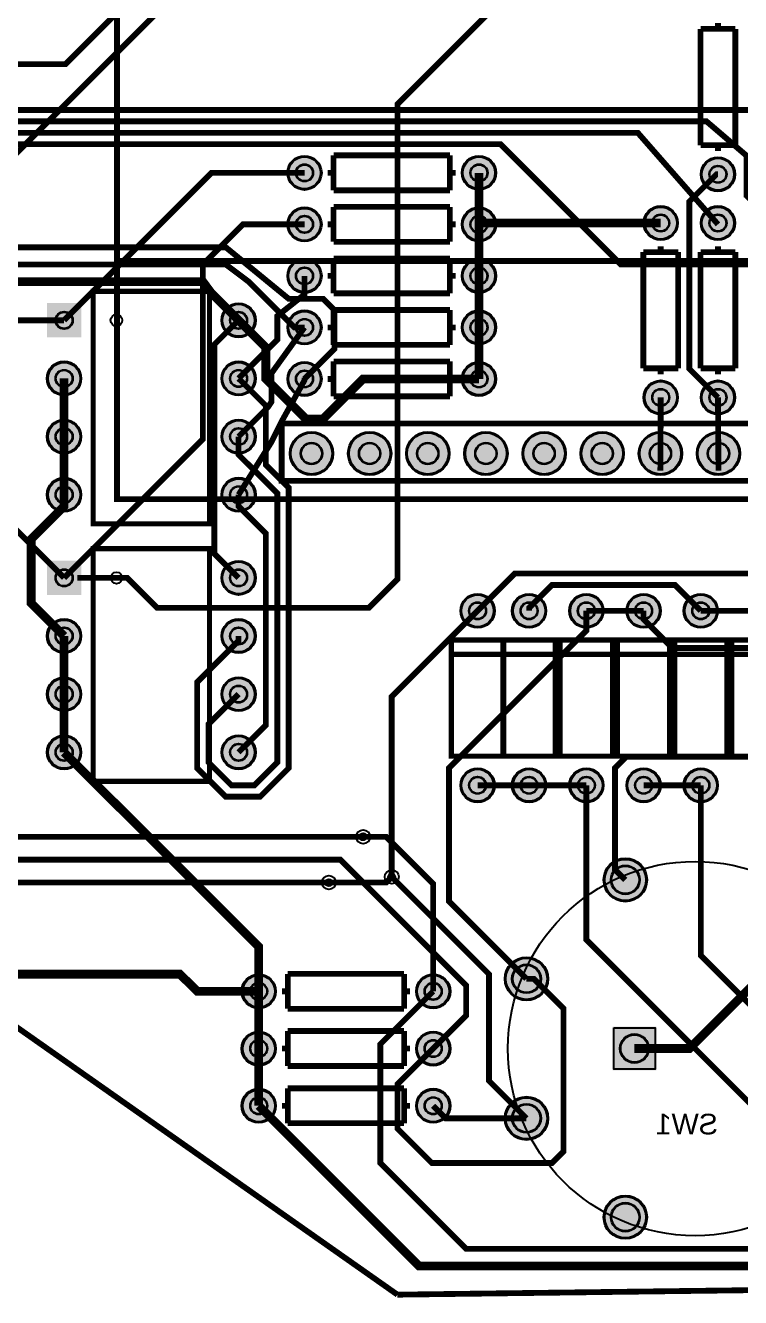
# Model space of a CAD drawing. Extents: x -5 to 4336, y -4444 to 320.
# Drawn here: x 2126 to 3356, y -4444 to -2256 of the extents above; entities that cross this region are included whole.
import ezdxf

# ---------------------------------------------------------------- set-up
doc = ezdxf.new("R2010")
doc.units = 9
for name, color, linetype, true_color in [('BoardOutLine', 7, 'Continuous', 0xff00ff), ('BottomLayer', 7, 'Continuous', 0xff9900), ('BottomSilkLayer', 7, 'Continuous', 0x66cc33), ('BottomSolderMaskLayer', 7, 'Continuous', 0xaa00ff), ('Hole', 7, 'Continuous', 0x222222), ('Multi-Layer', 7, 'Continuous', 0xc0c0c0), ('TopLayer', 7, 'Continuous', 0xff0000), ('TopSilkLayer', 7, 'Continuous', 0xffcc00), ('TopSolderMaskLayer', 7, 'Continuous', 0x800080)]:
    doc.layers.add(name, color=color, linetype=linetype, true_color=true_color)
doc.styles.get("Standard").update_dxf_attribs({"font": 'arial.ttf'})

msp = doc.modelspace()

# ---------------------------------------------------------------- hatches: boundary and pattern name
at = {"layer": 'BottomSolderMaskLayer'}
for points in [[(2576.4, -2509.8, 1), (2635.4, -2509.8, 1)], [(2876.4, -2509.8, 1), (2935.4, -2509.8, 1)], [(3287.4, -2512.2, 1), (3346.4, -2512.2, 1)], [(2576.4, -2598.4, 1), (2635.4, -2598.4, 1)], [(2876.4, -2598.4, 1), (2935.4, -2598.4, 1)], [(3189, -2596.1, 1), (3248, -2596.1, 1)], [(3287.4, -2596.1, 1), (3346.4, -2596.1, 1)], [(2576.4, -2687, 1), (2635.4, -2687, 1)], [(2876.4, -2687, 1), (2935.4, -2687, 1)], [(2222, -2733.9), (2222, -2792.9), (2163, -2792.9), (2163, -2733.9)], [(2463, -2763.4, 1), (2522, -2763.4, 1)], [(2576.4, -2775.6, 1), (2635.4, -2775.6, 1)], [(2876.4, -2775.6, 1), (2935.4, -2775.6, 1)], [(2163, -2863.4, 1), (2222, -2863.4, 1)], [(2463, -2863.4, 1), (2522, -2863.4, 1)], [(2576.4, -2864.2, 1), (2635.4, -2864.2, 1)], [(2876.4, -2864.2, 1), (2935.4, -2864.2, 1)], [(3189, -2896.1, 1), (3248, -2896.1, 1)], [(3287.4, -2896.1, 1), (3346.4, -2896.1, 1)], [(2163, -2963.4, 1), (2222, -2963.4, 1)], [(2463, -2963.4, 1), (2522, -2963.4, 1)], [(2580.4, -2992.4, 1), (2655.3, -2992.4, 1)], [(2680.4, -2992.4, 1), (2755.3, -2992.4, 1)], [(2780.4, -2992.4, 1), (2855.3, -2992.4, 1)], [(2880.4, -2992.4, 1), (2955.3, -2992.4, 1)], [(2980.4, -2992.4, 1), (3055.3, -2992.4, 1)], [(3080.4, -2992.4, 1), (3155.3, -2992.4, 1)], [(3180.4, -2992.4, 1), (3255.3, -2992.4, 1)], [(3280.3, -2992.4, 1), (3355.2, -2992.4, 1)], [(2163, -3063.4, 1), (2222, -3063.4, 1)], [(2463, -3063.4, 1), (2522, -3063.4, 1)], [(2222, -3176.8), (2222, -3235.8), (2163, -3235.8), (2163, -3176.8)], [(2463, -3206.3, 1), (2522, -3206.3, 1)], [(2874, -3263, 1), (2933, -3263, 1)], [(2962.6, -3263, 1), (3021.6, -3263, 1)], [(3061.1, -3263, 1), (3120.1, -3263, 1)], [(3159.5, -3263, 1), (3218.5, -3263, 1)], [(3257.9, -3263, 1), (3316.9, -3263, 1)], [(2163, -3306.3, 1), (2222, -3306.3, 1)], [(2463, -3306.3, 1), (2522, -3306.3, 1)], [(2163, -3406.3, 1), (2222, -3406.3, 1)], [(2463, -3406.3, 1), (2522, -3406.3, 1)], [(2163, -3506.3, 1), (2222, -3506.3, 1)], [(2463, -3506.3, 1), (2522, -3506.3, 1)], [(2874, -3563, 1), (2933, -3563, 1)], [(2962.6, -3563, 1), (3021.6, -3563, 1)], [(3061.1, -3563, 1), (3120.1, -3563, 1)], [(3159.5, -3563, 1), (3218.5, -3563, 1)], [(3257.9, -3563, 1), (3316.9, -3563, 1)], [(3120.1, -3725.8, 1), (3195, -3725.8, 1)], [(2950.1, -3895.8, 1), (3025, -3895.8, 1)], [(2497.7, -3917.3, 1), (2556.7, -3917.3, 1)], [(2797.7, -3917.3, 1), (2856.7, -3917.3, 1)], [(3135.8, -3978.3), (3210.7, -3978.3), (3210.7, -4053.2), (3135.8, -4053.2)], [(2497.7, -4015.8, 1), (2556.7, -4015.8, 1)], [(2797.7, -4015.8, 1), (2856.7, -4015.8, 1)], [(2497.7, -4114.2, 1), (2556.7, -4114.2, 1)], [(2797.7, -4114.2, 1), (2856.7, -4114.2, 1)], [(2950.1, -4135.8, 1), (3025, -4135.8, 1)], [(3120.1, -4305.8, 1), (3195, -4305.8, 1)]]:
    msp.add_hatch(color=256, dxfattribs=at).paths.add_polyline_path(points)
at = {"layer": 'Multi-Layer'}
for points in [[(2578.4, -2509.8, 1), (2633.4, -2509.8, 1)], [(2878.4, -2509.8, 1), (2933.4, -2509.8, 1)], [(3289.4, -2512.2, 1), (3344.4, -2512.2, 1)], [(2578.4, -2598.4, 1), (2633.4, -2598.4, 1)], [(2878.4, -2598.4, 1), (2933.4, -2598.4, 1)], [(3191, -2596.1, 1), (3246, -2596.1, 1)], [(3289.4, -2596.1, 1), (3344.4, -2596.1, 1)], [(2578.4, -2687, 1), (2633.4, -2687, 1)], [(2878.4, -2687, 1), (2933.4, -2687, 1)], [(2220, -2735.9), (2220, -2790.9), (2165, -2790.9), (2165, -2735.9)], [(2465, -2763.4, 1), (2520, -2763.4, 1)], [(2578.4, -2775.6, 1), (2633.4, -2775.6, 1)], [(2878.4, -2775.6, 1), (2933.4, -2775.6, 1)], [(2165, -2863.4, 1), (2220, -2863.4, 1)], [(2465, -2863.4, 1), (2520, -2863.4, 1)], [(2578.4, -2864.2, 1), (2633.4, -2864.2, 1)], [(2878.4, -2864.2, 1), (2933.4, -2864.2, 1)], [(3191, -2896.1, 1), (3246, -2896.1, 1)], [(3289.4, -2896.1, 1), (3344.4, -2896.1, 1)], [(2165, -2963.4, 1), (2220, -2963.4, 1)], [(2465, -2963.4, 1), (2520, -2963.4, 1)], [(2582.4, -2992.4, 1), (2653.3, -2992.4, 1)], [(2682.4, -2992.4, 1), (2753.3, -2992.4, 1)], [(2782.4, -2992.4, 1), (2853.3, -2992.4, 1)], [(2882.4, -2992.4, 1), (2953.3, -2992.4, 1)], [(2982.4, -2992.4, 1), (3053.3, -2992.4, 1)], [(3082.4, -2992.4, 1), (3153.3, -2992.4, 1)], [(3182.4, -2992.4, 1), (3253.3, -2992.4, 1)], [(3282.3, -2992.4, 1), (3353.2, -2992.4, 1)], [(2165, -3063.4, 1), (2220, -3063.4, 1)], [(2465, -3063.4, 1), (2520, -3063.4, 1)], [(2220, -3178.8), (2220, -3233.8), (2165, -3233.8), (2165, -3178.8)], [(2465, -3206.3, 1), (2520, -3206.3, 1)], [(2876, -3263, 1), (2931, -3263, 1)], [(2964.6, -3263, 1), (3019.6, -3263, 1)], [(3063.1, -3263, 1), (3118.1, -3263, 1)], [(3161.5, -3263, 1), (3216.5, -3263, 1)], [(3259.9, -3263, 1), (3314.9, -3263, 1)], [(2165, -3306.3, 1), (2220, -3306.3, 1)], [(2465, -3306.3, 1), (2520, -3306.3, 1)], [(2165, -3406.3, 1), (2220, -3406.3, 1)], [(2465, -3406.3, 1), (2520, -3406.3, 1)], [(2165, -3506.3, 1), (2220, -3506.3, 1)], [(2465, -3506.3, 1), (2520, -3506.3, 1)], [(2876, -3563, 1), (2931, -3563, 1)], [(2964.6, -3563, 1), (3019.6, -3563, 1)], [(3063.1, -3563, 1), (3118.1, -3563, 1)], [(3161.5, -3563, 1), (3216.5, -3563, 1)], [(3259.9, -3563, 1), (3314.9, -3563, 1)], [(2499.7, -3917.3, 1), (2554.7, -3917.3, 1)], [(2799.7, -3917.3, 1), (2854.7, -3917.3, 1)], [(2499.7, -4015.8, 1), (2554.7, -4015.8, 1)], [(2799.7, -4015.8, 1), (2854.7, -4015.8, 1)], [(2499.7, -4114.2, 1), (2554.7, -4114.2, 1)], [(2799.7, -4114.2, 1), (2854.7, -4114.2, 1)]]:
    msp.add_hatch(color=256, dxfattribs=at).paths.add_polyline_path(points)
at = {"layer": 'TopSolderMaskLayer'}
for points in [[(2576.4, -2509.8, 1), (2635.4, -2509.8, 1)], [(2876.4, -2509.8, 1), (2935.4, -2509.8, 1)], [(3287.4, -2512.2, 1), (3346.4, -2512.2, 1)], [(2576.4, -2598.4, 1), (2635.4, -2598.4, 1)], [(2876.4, -2598.4, 1), (2935.4, -2598.4, 1)], [(3189, -2596.1, 1), (3248, -2596.1, 1)], [(3287.4, -2596.1, 1), (3346.4, -2596.1, 1)], [(2576.4, -2687, 1), (2635.4, -2687, 1)], [(2876.4, -2687, 1), (2935.4, -2687, 1)], [(2222, -2733.9), (2222, -2792.9), (2163, -2792.9), (2163, -2733.9)], [(2463, -2763.4, 1), (2522, -2763.4, 1)], [(2576.4, -2775.6, 1), (2635.4, -2775.6, 1)], [(2876.4, -2775.6, 1), (2935.4, -2775.6, 1)], [(2163, -2863.4, 1), (2222, -2863.4, 1)], [(2463, -2863.4, 1), (2522, -2863.4, 1)], [(2576.4, -2864.2, 1), (2635.4, -2864.2, 1)], [(2876.4, -2864.2, 1), (2935.4, -2864.2, 1)], [(3189, -2896.1, 1), (3248, -2896.1, 1)], [(3287.4, -2896.1, 1), (3346.4, -2896.1, 1)], [(2163, -2963.4, 1), (2222, -2963.4, 1)], [(2463, -2963.4, 1), (2522, -2963.4, 1)], [(2580.4, -2992.4, 1), (2655.3, -2992.4, 1)], [(2680.4, -2992.4, 1), (2755.3, -2992.4, 1)], [(2780.4, -2992.4, 1), (2855.3, -2992.4, 1)], [(2880.4, -2992.4, 1), (2955.3, -2992.4, 1)], [(2980.4, -2992.4, 1), (3055.3, -2992.4, 1)], [(3080.4, -2992.4, 1), (3155.3, -2992.4, 1)], [(3180.4, -2992.4, 1), (3255.3, -2992.4, 1)], [(3280.3, -2992.4, 1), (3355.2, -2992.4, 1)], [(2163, -3063.4, 1), (2222, -3063.4, 1)], [(2463, -3063.4, 1), (2522, -3063.4, 1)], [(2222, -3176.8), (2222, -3235.8), (2163, -3235.8), (2163, -3176.8)], [(2463, -3206.3, 1), (2522, -3206.3, 1)], [(2874, -3263, 1), (2933, -3263, 1)], [(2962.6, -3263, 1), (3021.6, -3263, 1)], [(3061.1, -3263, 1), (3120.1, -3263, 1)], [(3159.5, -3263, 1), (3218.5, -3263, 1)], [(3257.9, -3263, 1), (3316.9, -3263, 1)], [(2163, -3306.3, 1), (2222, -3306.3, 1)], [(2463, -3306.3, 1), (2522, -3306.3, 1)], [(2163, -3406.3, 1), (2222, -3406.3, 1)], [(2463, -3406.3, 1), (2522, -3406.3, 1)], [(2163, -3506.3, 1), (2222, -3506.3, 1)], [(2463, -3506.3, 1), (2522, -3506.3, 1)], [(2874, -3563, 1), (2933, -3563, 1)], [(2962.6, -3563, 1), (3021.6, -3563, 1)], [(3061.1, -3563, 1), (3120.1, -3563, 1)], [(3159.5, -3563, 1), (3218.5, -3563, 1)], [(3257.9, -3563, 1), (3316.9, -3563, 1)], [(3120.1, -3725.8, 1), (3195, -3725.8, 1)], [(2950.1, -3895.8, 1), (3025, -3895.8, 1)], [(2497.7, -3917.3, 1), (2556.7, -3917.3, 1)], [(2797.7, -3917.3, 1), (2856.7, -3917.3, 1)], [(3135.8, -3978.3), (3210.7, -3978.3), (3210.7, -4053.2), (3135.8, -4053.2)], [(2497.7, -4015.8, 1), (2556.7, -4015.8, 1)], [(2797.7, -4015.8, 1), (2856.7, -4015.8, 1)], [(2497.7, -4114.2, 1), (2556.7, -4114.2, 1)], [(2797.7, -4114.2, 1), (2856.7, -4114.2, 1)], [(2950.1, -4135.8, 1), (3025, -4135.8, 1)], [(3120.1, -4305.8, 1), (3195, -4305.8, 1)]]:
    msp.add_hatch(color=256, dxfattribs=at).paths.add_polyline_path(points)

# ---------------------------------------------------------------- linework, layer by layer
at = {"layer": 'BoardOutLine', "const_width": 10}
for points in [[(4330.7, -3612.2), (3543.3, -4429.1), (2765.7, -4439)], [(2765.7, -4439), (2037.4, -3927.2)]]:
    msp.add_lwpolyline(points, dxfattribs=at)
at = {"layer": 'BottomLayer'}
for points, const_width in [([(2411.4, -3257.9), (2411.4, -3257.9), (2716.5, -3257.9), (2765.7, -3208.7), (2765.7, -2391.7), (3100.4, -2057.1), (3100.4, -2007.9), (3152, -1956.3), (3152, -1729.9)], 10), ([(757.9, -3828.7), (1220.5, -3366.1), (1909.4, -3366.1), (2027.6, -3248), (2027.6, -2559.1), (2500, -2086.6), (2561.4, -2086.6)], 10), ([(2192.5, -2763.4), (2446.1, -2509.8), (2605.9, -2509.8)], 10), ([(3316.9, -2512.2), (3314.6, -2512.2), (3267.7, -2559.1), (3267.7, -2846.9), (3316.9, -2896.1)], 10), ([(2192.5, -3206.3), (2431.1, -2967.7), (2431.1, -2667.3), (2500, -2598.4), (2605.9, -2598.4)], 10), ([(2905.9, -2598.4), (2908.3, -2596.1), (3218.5, -2596.1)], 15), ([(2492.5, -2863.4), (2559.1, -2796.8), (2559.1, -2755.9), (2605.9, -2718.9), (2605.9, -2687)], 10), ([(2492.5, -2963.4), (2542.5, -2913.4), (2549.2, -2903.5), (2549.2, -2854.3), (2605.9, -2775.6)], 10), ([(2192.5, -2863.4), (2192.5, -2963.4)], 15), ([(2192.5, -2863.4), (2192.5, -2963.4)], 10), ([(2492.5, -3063.4), (2549.2, -2972.4), (2568.9, -2933.1), (2605.9, -2866.5), (2605.9, -2864.2)], 10), ([(2192.5, -2963.4), (2192.5, -3063.4)], 15), ([(2192.5, -2963.4), (2192.5, -3063.4)], 10), ([(3617.8, -2992.4), (3779.5, -3154.1), (3779.5, -3671.3), (3743.2, -3710.6), (3572.8, -3710.6), (3267.7, -4015.7), (3173.2, -4015.7)], 15), ([(2192.5, -3306.3), (2135.8, -3249.6), (2135.8, -3139.8), (2192.5, -3083.1), (2192.5, -3063.4)], 15), ([(2411.4, -3257.9), (2352.4, -3257.9), (2300.8, -3206.3), (2215.2, -3206.3)], 10), ([(2192.5, -3506.3), (2527.2, -3840.9), (2527.2, -3917.3)], 15), ([(2706.7, -3651.6), (2746.1, -3651.6), (2827.2, -3732.7), (2827.2, -3917.3)], 10), ([(2755.9, -3720.5), (2746.1, -3730.3), (2647.6, -3730.3)], 10)]:
    msp.add_lwpolyline(points, dxfattribs=dict(at, const_width=const_width))
at = {"layer": 'BottomSilkLayer', "const_width": 10}
for points in [[(2283.5, 314.9), (4252, 314.9), (4252, -3070.9), (2283.5, -3070.9), (2283.5, 314.9)], [(2566.5, -2941), (3964.5, -2941), (3964.5, -3039.4), (2566.5, -3039.4), (2566.5, -2941)]]:
    msp.add_lwpolyline(points, close=True, dxfattribs=at)
msp.add_lwpolyline([(2283.5, -2661.4), (4252, -2661.4)], dxfattribs=at)
at = {"layer": 'BottomSilkLayer'}
msp.add_circle((3277.6, -4015.8), 321.8, dxfattribs=at)
at = {"layer": 'BottomSolderMaskLayer'}
for centre, radius in [((2605.9, -2509.8), 29.5), ((2905.9, -2509.8), 29.5), ((3316.9, -2512.2), 29.5), ((2605.9, -2509.8), 15), ((2905.9, -2509.8), 15), ((3316.9, -2512.2), 15), ((2605.9, -2598.4), 29.5), ((2905.9, -2598.4), 29.5), ((3218.5, -2596.1), 29.5), ((3218.5, -2596.1), 15), ((3316.9, -2596.1), 29.5), ((3316.9, -2596.1), 15), ((2605.9, -2598.4), 15), ((2905.9, -2598.4), 15), ((2605.9, -2687), 29.5), ((2905.9, -2687), 29.5), ((2605.9, -2687), 15), ((2905.9, -2687), 15), ((2492.5, -2763.4), 29.5), ((2192.5, -2763.4), 15), ((2492.5, -2763.4), 15), ((2605.9, -2775.6), 29.5), ((2905.9, -2775.6), 29.5), ((2605.9, -2775.6), 15), ((2905.9, -2775.6), 15), ((2192.5, -2863.4), 29.5), ((2492.5, -2863.4), 29.5), ((2605.9, -2864.2), 29.5), ((2905.9, -2864.2), 29.5), ((2192.5, -2863.4), 15), ((2492.5, -2863.4), 15), ((2605.9, -2864.2), 15), ((2905.9, -2864.2), 15), ((3218.5, -2896.1), 29.5), ((3218.5, -2896.1), 15), ((3316.9, -2896.1), 29.5), ((3316.9, -2896.1), 15), ((2192.5, -2963.4), 29.5), ((2192.5, -2963.4), 15), ((2492.5, -2963.4), 29.5), ((2492.5, -2963.4), 15), ((2617.9, -2992.4), 37.4), ((2617.9, -2992.4), 18.7), ((2717.9, -2992.4), 37.4), ((2717.9, -2992.4), 18.7), ((2817.9, -2992.4), 37.4), ((2817.9, -2992.4), 18.7), ((2917.9, -2992.4), 37.4), ((2917.9, -2992.4), 18.7), ((3017.9, -2992.4), 37.4), ((3017.9, -2992.4), 18.7), ((3117.9, -2992.4), 37.4), ((3117.9, -2992.4), 18.7), ((3217.9, -2992.4), 37.4), ((3217.9, -2992.4), 18.7), ((3317.8, -2992.4), 37.4), ((3317.8, -2992.4), 18.7), ((2192.5, -3063.4), 29.5), ((2492.5, -3063.4), 29.5), ((2192.5, -3063.4), 15), ((2492.5, -3063.4), 15), ((2192.5, -3206.3), 15), ((2492.5, -3206.3), 29.5), ((2492.5, -3206.3), 15), ((2903.5, -3263), 29.5), ((2992.1, -3263), 29.5), ((3090.6, -3263), 29.5), ((3189, -3263), 29.5), ((3287.4, -3263), 29.5), ((2903.5, -3263), 15), ((2992.1, -3263), 15), ((3090.6, -3263), 15), ((3189, -3263), 15), ((3287.4, -3263), 15), ((2192.5, -3306.3), 29.5), ((2492.5, -3306.3), 29.5), ((2192.5, -3306.3), 15), ((2492.5, -3306.3), 15), ((2192.5, -3406.3), 29.5), ((2492.5, -3406.3), 29.5), ((2192.5, -3406.3), 15), ((2492.5, -3406.3), 15), ((2192.5, -3506.3), 29.5), ((2492.5, -3506.3), 29.5), ((2192.5, -3506.3), 15), ((2492.5, -3506.3), 15), ((2903.5, -3563), 29.5), ((2992.1, -3563), 29.5), ((3090.6, -3563), 29.5), ((3189, -3563), 29.5), ((3287.4, -3563), 29.5), ((2903.5, -3563), 15), ((2992.1, -3563), 15), ((3090.6, -3563), 15), ((3189, -3563), 15), ((3287.4, -3563), 15), ((3157.6, -3725.8), 37.4), ((3157.6, -3725.7), 25), ((2987.6, -3895.8), 37.4), ((2987.6, -3895.7), 25), ((2527.2, -3917.3), 29.5), ((2827.2, -3917.3), 29.5), ((2527.2, -3917.3), 15), ((2827.2, -3917.3), 15), ((2527.2, -4015.8), 29.5), ((2527.2, -4015.7), 15), ((2827.2, -4015.8), 29.5), ((2827.2, -4015.7), 15), ((3173.2, -4015.7), 25), ((2527.2, -4114.2), 29.5), ((2827.2, -4114.2), 29.5), ((2527.2, -4114.2), 15), ((2827.2, -4114.2), 15), ((2987.6, -4135.8), 37.4), ((2987.6, -4135.7), 25), ((3157.6, -4305.8), 37.4), ((3157.6, -4305.7), 25)]:
    msp.add_circle(centre, radius, dxfattribs=at)
at = {"layer": 'Hole'}
for centre in [(2706.7, -3651.6), (2755.9, -3720.5), (2647.6, -3730.3)]:
    msp.add_circle(centre, 6, dxfattribs=at)
at = {"layer": 'Multi-Layer'}
msp.add_lwpolyline([(3137.8, -3980.3), (3208.7, -3980.3), (3208.7, -4051.2), (3137.8, -4051.2)], close=True, dxfattribs=at)
for centre, radius in [((2605.9, -2509.8), 27.5), ((2905.9, -2509.8), 27.5), ((3316.9, -2512.2), 27.5), ((2605.9, -2509.8), 14), ((2905.9, -2509.8), 14), ((3316.9, -2512.2), 14), ((2605.9, -2598.4), 27.5), ((2905.9, -2598.4), 27.5), ((3218.5, -2596.1), 27.5), ((3316.9, -2596.1), 27.5), ((2605.9, -2598.4), 14), ((2905.9, -2598.4), 14), ((3218.5, -2596.1), 14), ((3316.9, -2596.1), 14), ((2605.9, -2687), 27.5), ((2905.9, -2687), 27.5), ((2605.9, -2687), 14), ((2905.9, -2687), 14), ((2192.5, -2763.4), 14), ((2492.5, -2763.4), 27.5), ((2492.5, -2763.4), 14), ((2605.9, -2775.6), 27.5), ((2905.9, -2775.6), 27.5), ((2605.9, -2775.6), 14), ((2905.9, -2775.6), 14), ((2192.5, -2863.4), 27.5), ((2492.5, -2863.4), 27.5), ((2605.9, -2864.2), 27.5), ((2905.9, -2864.2), 27.5), ((2192.5, -2863.4), 14), ((2492.5, -2863.4), 14), ((2605.9, -2864.2), 14), ((2905.9, -2864.2), 14), ((3218.5, -2896.1), 27.5), ((3218.5, -2896.1), 14), ((3316.9, -2896.1), 27.5), ((3316.9, -2896.1), 14), ((2192.5, -2963.4), 27.5), ((2192.5, -2963.4), 14), ((2492.5, -2963.4), 27.5), ((2492.5, -2963.4), 14), ((2617.9, -2992.4), 35.4), ((2617.9, -2992.4), 17.7), ((2717.9, -2992.4), 35.4), ((2717.9, -2992.4), 17.7), ((2817.9, -2992.4), 35.4), ((2817.9, -2992.4), 17.7), ((2917.9, -2992.4), 35.4), ((2917.9, -2992.4), 17.7), ((3017.9, -2992.4), 35.4), ((3017.9, -2992.4), 17.7), ((3117.9, -2992.4), 35.4), ((3117.9, -2992.4), 17.7), ((3217.9, -2992.4), 35.4), ((3217.9, -2992.4), 17.7), ((3317.8, -2992.4), 35.4), ((3317.8, -2992.4), 17.7), ((2192.5, -3063.4), 27.5), ((2492.5, -3063.4), 27.5), ((2192.5, -3063.4), 14), ((2492.5, -3063.4), 14), ((2192.5, -3206.3), 14), ((2492.5, -3206.3), 27.5), ((2492.5, -3206.3), 14), ((2903.5, -3263), 27.5), ((2992.1, -3263), 27.5), ((3090.6, -3263), 27.5), ((3189, -3263), 27.5), ((3287.4, -3263), 27.5), ((2903.5, -3263), 14), ((2992.1, -3263), 14), ((3090.6, -3263), 14), ((3189, -3263), 14), ((3287.4, -3263), 14), ((2192.5, -3306.3), 27.5), ((2492.5, -3306.3), 27.5), ((2192.5, -3306.3), 14), ((2492.5, -3306.3), 14), ((2192.5, -3406.3), 27.5), ((2492.5, -3406.3), 27.5), ((2192.5, -3406.3), 14), ((2492.5, -3406.3), 14), ((2192.5, -3506.3), 27.5), ((2192.5, -3506.3), 14), ((2492.5, -3506.3), 27.5), ((2492.5, -3506.3), 14), ((2903.5, -3563), 27.5), ((2992.1, -3563), 27.5), ((3090.6, -3563), 27.5), ((3189, -3563), 27.5), ((3287.4, -3563), 27.5), ((2903.5, -3563), 14), ((2992.1, -3563), 14), ((3090.6, -3563), 14), ((3189, -3563), 14), ((3287.4, -3563), 14), ((2706.7, -3651.6), 12), ((3157.6, -3725.8), 35.4), ((2647.6, -3730.3), 12), ((2755.9, -3720.5), 12), ((3157.6, -3725.7), 23.6), ((2987.6, -3895.8), 35.4), ((2987.6, -3895.7), 23.6), ((2527.2, -3917.3), 27.5), ((2827.2, -3917.3), 27.5), ((2527.2, -3917.3), 14), ((2827.2, -3917.3), 14), ((2527.2, -4015.8), 27.5), ((2527.2, -4015.7), 14), ((2827.2, -4015.8), 27.5), ((2827.2, -4015.7), 14), ((3173.2, -4015.7), 23.6), ((2527.2, -4114.2), 27.5), ((2827.2, -4114.2), 27.5), ((2527.2, -4114.2), 14), ((2827.2, -4114.2), 14), ((2987.6, -4135.8), 35.4), ((2987.6, -4135.7), 23.6), ((3157.6, -4305.8), 35.4), ((3157.6, -4305.7), 23.6)]:
    msp.add_circle(centre, radius, dxfattribs=at)
at = {"layer": 'TopLayer'}
for points, const_width in [([(2561.4, -1988.2), (2541.7, -2007.9), (2303.1, -2007.9), (2273.6, -2037.4), (2234.3, -2037.4), (2204.7, -2066.9), (2204.7, -2106.3), (2224.4, -2126), (2313, -2126), (2332.7, -2145.7), (2332.7, -2185), (2194.9, -2322.8), (1663.4, -2322.8)], 10), ([(4261.8, -2047.2), (4261.8, -3592.5), (3464.6, -4389.8), (2802.8, -4389.8), (2527.2, -4114.2)], 15), ([(1515.7, -2650), (1525.6, -2539.4), (1663.4, -2401.6), (3385.8, -2401.6), (3464.6, -2470.5), (3464.6, -2549.2), (3513.8, -2596.1)], 10), ([(1722.4, -2650.6), (1722.4, -2559.1), (1860.2, -2421.3), (3297.2, -2421.3), (3366.1, -2480.3), (3366.1, -2549.2), (3415.4, -2596.1)], 10), ([(3316.9, -2598.4), (3179.1, -2440.9), (1968.5, -2440.9), (1815.8, -2593.7), (1772.8, -2593.7)], 10), ([(3720.5, -2596.1), (3649.2, -2667.3), (3149.6, -2667.3), (2942.9, -2460.6), (1978.3, -2460.6), (1830.7, -2608.3), (1830.7, -2645.6)], 10), ([(2905.9, -2509.8), (2905.9, -2598.4)], 15), ([(372.8, -2593.7), (374, -2594.9), (374, -2687), (413.3, -2726.4), (1948.8, -2726.4), (1978.3, -2696.9), (2431.1, -2696.9), (2445.6, -2716.5), (2492.5, -2763.4)], 15), ([(972.8, -2593.7), (1076, -2696.9), (1860.2, -2696.9), (1889.8, -2667.3), (2470.5, -2667.3), (2509.8, -2696.9), (2588.6, -2775.6), (2605.9, -2775.6)], 10), ([(1072.8, -2593.7), (1156.3, -2677.2), (1842.5, -2677.2), (1889.8, -2637.8), (2470.5, -2637.8), (2578.7, -2726.4), (2637.8, -2726.4), (2657.5, -2746.1), (2657.5, -2812.6), (2605.9, -2864.2)], 10), ([(2905.9, -2598.4), (2905.9, -2687)], 15), ([(2905.9, -2687), (2905.9, -2775.6)], 15), ([(2492.5, -2763.4), (2539.4, -2810.2), (2539.4, -2864.2), (2608.3, -2933.1), (2637.8, -2933.1), (2706.7, -2864.2), (2905.9, -2864.2)], 15), ([(2192.5, -2763.4), (1328.7, -2763.4), (1279.5, -2815), (1279.5, -3002)], 10), ([(2492.5, -3206.3), (2450.8, -3164.6), (2450.8, -2805.1), (2492.5, -2763.4)], 10), ([(2905.9, -2775.6), (2905.9, -2864.2)], 15), ([(2492.5, -2863.4), (2539.4, -2910.2), (2539.4, -3011.8), (2578.7, -3051.2), (2578.7, -3533.5), (2529.5, -3582.7), (2470.5, -3582.7), (2421.3, -3533.5), (2421.3, -3385.8), (2492.5, -3314.6), (2492.5, -3306.3)], 10), ([(2605.9, -2861.8), (2605.9, -2864.2)], 10), ([(3218.5, -2896), (3217.9, -3021.9)], 10), ([(3316.9, -2896), (3317.8, -3021.9)], 10), ([(2492.5, -3406.3), (2440.9, -3457.9), (2440.9, -3523.6), (2480.3, -3563), (2519.7, -3563), (2559.1, -3523.6), (2559.1, -3061), (2492.5, -2994.5), (2492.5, -2963.4)], 10), ([(2492.5, -3506.3), (2539.4, -3459.5), (2539.4, -3129.9), (2492.5, -3083.1), (2492.5, -3063.4)], 10), ([(2192.5, -3206.3), (2066.9, -3080.7), (1486.2, -3080.7), (1466.5, -3100), (1372.8, -3193.7)], 10), ([(2647.6, -3730.3), (1318.9, -3730.3), (782.3, -3193.7), (772.8, -3193.7)], 10), ([(872.8, -3193.7), (1370.1, -3690.9), (2667.3, -3690.9), (2883.9, -3907.5), (2883.9, -3959.1), (2827.2, -4015.8)], 10), ([(972.8, -3193.7), (1430.7, -3651.6), (2706.7, -3651.6)], 10), ([(2903.5, -3263), (2967.7, -3198.8), (3415.4, -3198.8), (3479.5, -3263), (3484.3, -3263)], 10), ([(3287.4, -3263), (3242.9, -3218.5), (3031.5, -3218.5), (2992.1, -3257.9), (2992.1, -3263)], 10), ([(2755.9, -3720.5), (2755.9, -3720.5), (2755.9, -3410.6), (2903.5, -3263)], 10), ([(2987.6, -3895.8), (2854.3, -3762.5), (2854.3, -3533.5), (3090.6, -3297.2), (3090.6, -3263)], 10), ([(3090.6, -3263), (3189, -3263)], 10), ([(3582.7, -3263), (3518.9, -3326.8), (3238.2, -3326.8), (3189, -3277.6), (3189, -3263)], 10), ([(3385.8, -3263), (3287.4, -3263)], 10), ([(2192.5, -3406.3), (2192.5, -3306.3)], 15), ([(2192.5, -3306.3), (2192.5, -3406.3)], 10), ([(2192.5, -3506.3), (2192.5, -3406.3)], 15), ([(2192.5, -3406.3), (2192.5, -3506.3)], 10), ([(3157.6, -3725.8), (3139.8, -3708), (3139.8, -3533.5), (3159.4, -3513.8), (3533.5, -3513.8), (3582.7, -3563)], 10), ([(2992.1, -3563), (2903.5, -3563), (2903.5, -3563)], 10), ([(3090.6, -3563), (3090.6, -3563), (2992.1, -3563)], 10), ([(3397.6, -4305.8), (3397.6, -4135.8), (3090.6, -3828.7), (3090.6, -3563)], 10), ([(3287.4, -3563), (3287.4, -3563), (3189, -3563)], 10), ([(3567.6, -4135.7), (3287.4, -3855.6), (3287.4, -3563)], 10), ([(2987.6, -4135.7), (2923.2, -4071.4), (2923.2, -3887.8), (2755.9, -3720.5)], 10), ([(2827.2, -3917.3), (2736.2, -4008.3), (2736.2, -4212.6), (2883.9, -4360.2), (3444.9, -4360.2), (3631.9, -4173.2), (3631.9, -4074.8), (3395.7, -3838.6), (3397.6, -3836.7), (3397.6, -3725.7)], 10), ([(226.4, -3838.6), (275.6, -3887.8), (2391.7, -3887.8), (2421.3, -3917.3), (2527.2, -3917.3)], 15), ([(2827.2, -4015.8), (2765.7, -4077.2), (2765.7, -4153.5), (2824.8, -4212.6), (3031.5, -4212.6), (3051.2, -4192.9), (3051.2, -3946.9), (3000.1, -3895.8), (2987.6, -3895.8)], 10), ([(2527.2, -4015.8), (2527.2, -3917.3)], 15), ([(2527.2, -4114.2), (2527.2, -4015.8)], 15), ([(2827.2, -4114.2), (2848.7, -4135.8), (2987.6, -4135.8)], 10)]:
    msp.add_lwpolyline(points, dxfattribs=dict(at, const_width=const_width))
at = {"layer": 'TopSilkLayer'}
for points, const_width in [([(3316.9, -2262.2), (3316.9, -2252.2)], 10), ([(3286.9, -2462.2), (3286.9, -2262.2)], 10), ([(3286.9, -2262.2), (3316.9, -2262.2)], 10), ([(3316.9, -2262.2), (3346.9, -2262.2)], 10), ([(3346.9, -2262.2), (3346.9, -2462.2)], 10), ([(3316.9, -2462.2), (3286.9, -2462.2)], 10), ([(3346.9, -2462.2), (3316.9, -2462.2)], 10), ([(3316.9, -2462.2), (3316.9, -2472.2)], 10), ([(2655.9, -2509.8), (2655.9, -2479.8)], 10), ([(2655.9, -2479.8), (2855.9, -2479.8)], 10), ([(2855.9, -2479.8), (2855.9, -2509.8)], 10), ([(2655.9, -2509.8), (2645.9, -2509.8)], 10), ([(2655.9, -2539.8), (2655.9, -2509.8)], 10), ([(2855.9, -2509.8), (2855.9, -2539.8)], 10), ([(2855.9, -2509.8), (2865.9, -2509.8)], 10), ([(2855.9, -2539.8), (2655.9, -2539.8)], 10), ([(2655.9, -2568.4), (2855.9, -2568.4)], 10), ([(2655.9, -2598.4), (2655.9, -2568.4)], 10), ([(2855.9, -2568.4), (2855.9, -2598.4)], 10), ([(2655.9, -2598.4), (2645.9, -2598.4)], 10), ([(2655.9, -2628.4), (2655.9, -2598.4)], 10), ([(2855.9, -2598.4), (2855.9, -2628.4)], 10), ([(2855.9, -2598.4), (2865.9, -2598.4)], 10), ([(2855.9, -2628.4), (2655.9, -2628.4)], 10), ([(3188.5, -2846.1), (3188.5, -2646.1)], 10), ([(3188.5, -2646.1), (3218.5, -2646.1)], 10), ([(3218.5, -2646.1), (3218.5, -2636.1)], 10), ([(3218.5, -2646.1), (3248.5, -2646.1)], 10), ([(3248.5, -2646.1), (3248.5, -2846.1)], 10), ([(3286.9, -2846.1), (3286.9, -2646.1)], 10), ([(3286.9, -2646.1), (3316.9, -2646.1)], 10), ([(3316.9, -2646.1), (3316.9, -2636.1)], 10), ([(3316.9, -2646.1), (3346.9, -2646.1)], 10), ([(3346.9, -2646.1), (3346.9, -2846.1)], 10), ([(2655.9, -2657), (2855.9, -2657)], 10), ([(2655.9, -2687), (2655.9, -2657)], 10), ([(2855.9, -2657), (2855.9, -2687)], 10), ([(2655.9, -2687), (2645.9, -2687)], 10), ([(2655.9, -2717), (2655.9, -2687)], 10), ([(2855.9, -2687), (2855.9, -2717)], 10), ([(2855.9, -2687), (2865.9, -2687)], 10), ([(2855.9, -2717), (2655.9, -2717)], 10), ([(2655.9, -2745.6), (2855.9, -2745.6)], 10), ([(2655.9, -2775.6), (2655.9, -2745.6)], 10), ([(2855.9, -2745.6), (2855.9, -2775.6)], 10), ([(2655.9, -2775.6), (2645.9, -2775.6)], 10), ([(2655.9, -2805.6), (2655.9, -2775.6)], 10), ([(2855.9, -2775.6), (2855.9, -2805.6)], 10), ([(2855.9, -2775.6), (2865.9, -2775.6)], 10), ([(2855.9, -2805.6), (2655.9, -2805.6)], 10), ([(2655.9, -2834.2), (2855.9, -2834.2)], 10), ([(2655.9, -2864.2), (2655.9, -2834.2)], 10), ([(2855.9, -2834.2), (2855.9, -2864.2)], 10), ([(3218.5, -2846.1), (3188.5, -2846.1)], 10), ([(3248.5, -2846.1), (3218.5, -2846.1)], 10), ([(3218.5, -2846.1), (3218.5, -2856.1)], 10), ([(3316.9, -2846.1), (3286.9, -2846.1)], 10), ([(3346.9, -2846.1), (3316.9, -2846.1)], 10), ([(3316.9, -2846.1), (3316.9, -2856.1)], 10), ([(2655.9, -2864.2), (2645.9, -2864.2)], 10), ([(2655.9, -2894.2), (2655.9, -2864.2)], 10), ([(2855.9, -2864.2), (2855.9, -2894.2)], 10), ([(2855.9, -2864.2), (2865.9, -2864.2)], 10), ([(2855.9, -2894.2), (2655.9, -2894.2)], 10), ([(2858.5, -3338), (2948.5, -3338)], 9), ([(2947.1, -3338), (3037.1, -3338)], 9), ([(3045.6, -3338), (3135.6, -3338)], 9), ([(3144, -3338), (3234, -3338)], 9), ([(3242.4, -3338), (3332.4, -3338)], 9), ([(3340.8, -3338), (3430.8, -3338)], 9), ([(2577.2, -3887.3), (2777.2, -3887.3)], 10), ([(2577.2, -3917.3), (2577.2, -3887.3)], 10), ([(2777.2, -3887.3), (2777.2, -3917.3)], 10), ([(2577.2, -3917.3), (2567.2, -3917.3)], 10), ([(2577.2, -3947.3), (2577.2, -3917.3)], 10), ([(2777.2, -3917.3), (2777.2, -3947.3)], 10), ([(2777.2, -3917.3), (2787.2, -3917.3)], 10), ([(2777.2, -3947.3), (2577.2, -3947.3)], 10), ([(2577.2, -3985.7), (2777.2, -3985.7)], 10), ([(2577.2, -4015.7), (2577.2, -3985.7)], 10), ([(2777.2, -3985.7), (2777.2, -4015.7)], 10), ([(2577.2, -4015.7), (2567.2, -4015.7)], 10), ([(2577.2, -4045.7), (2577.2, -4015.7)], 10), ([(2777.2, -4015.7), (2777.2, -4045.7)], 10), ([(2777.2, -4015.7), (2787.2, -4015.7)], 10), ([(2777.2, -4045.7), (2577.2, -4045.7)], 10), ([(2577.2, -4084.2), (2777.2, -4084.2)], 10), ([(2577.2, -4114.2), (2577.2, -4084.2)], 10), ([(2777.2, -4084.2), (2777.2, -4114.2)], 10), ([(2577.2, -4114.2), (2567.2, -4114.2)], 10), ([(2577.2, -4144.2), (2577.2, -4114.2)], 10), ([(2777.2, -4114.2), (2777.2, -4144.2)], 10), ([(2777.2, -4114.2), (2787.2, -4114.2)], 10), ([(2777.2, -4144.2), (2577.2, -4144.2)], 10)]:
    msp.add_lwpolyline(points, dxfattribs=dict(at, const_width=const_width))
at = {"layer": 'TopSilkLayer', "const_width": 9}
for points in [[(2242.5, -2713.4), (2242.5, -3113.4), (2442.5, -3113.4), (2442.5, -2713.4), (2242.5, -2713.4)], [(2242.5, -3156.3), (2242.5, -3556.3), (2442.5, -3556.3), (2442.5, -3156.3), (2242.5, -3156.3)], [(2858.5, -3513), (2858.5, -3313), (2948.5, -3313), (2948.5, -3513), (2858.5, -3513)], [(2947.1, -3513), (2947.1, -3313), (3037.1, -3313), (3037.1, -3513), (2947.1, -3513)], [(3045.6, -3513), (3045.6, -3313), (3135.6, -3313), (3135.6, -3513), (3045.6, -3513)], [(3144, -3513), (3144, -3313), (3234, -3313), (3234, -3513), (3144, -3513)], [(3242.4, -3513), (3242.4, -3313), (3332.4, -3313), (3332.4, -3513), (3242.4, -3513)], [(3340.8, -3513), (3340.8, -3313), (3430.8, -3313), (3430.8, -3513), (3340.8, -3513)]]:
    msp.add_lwpolyline(points, close=True, dxfattribs=at)
at = {"layer": 'TopSilkLayer'}
for centre in [(2282.5, -2763.4), (2282.5, -3206.3)]:
    msp.add_circle(centre, 10, dxfattribs=at)
at = {"layer": 'TopSolderMaskLayer'}
for centre, radius in [((2605.9, -2509.8), 29.5), ((2905.9, -2509.8), 29.5), ((3316.9, -2512.2), 29.5), ((2605.9, -2509.8), 15), ((2905.9, -2509.8), 15), ((3316.9, -2512.2), 15), ((2605.9, -2598.4), 29.5), ((2905.9, -2598.4), 29.5), ((3218.5, -2596.1), 29.5), ((3218.5, -2596.1), 15), ((3316.9, -2596.1), 29.5), ((3316.9, -2596.1), 15), ((2605.9, -2598.4), 15), ((2905.9, -2598.4), 15), ((2605.9, -2687), 29.5), ((2905.9, -2687), 29.5), ((2605.9, -2687), 15), ((2905.9, -2687), 15), ((2492.5, -2763.4), 29.5), ((2192.5, -2763.4), 15), ((2492.5, -2763.4), 15), ((2605.9, -2775.6), 29.5), ((2905.9, -2775.6), 29.5), ((2605.9, -2775.6), 15), ((2905.9, -2775.6), 15), ((2192.5, -2863.4), 29.5), ((2492.5, -2863.4), 29.5), ((2605.9, -2864.2), 29.5), ((2905.9, -2864.2), 29.5), ((2192.5, -2863.4), 15), ((2492.5, -2863.4), 15), ((2605.9, -2864.2), 15), ((2905.9, -2864.2), 15), ((3218.5, -2896.1), 29.5), ((3218.5, -2896.1), 15), ((3316.9, -2896.1), 29.5), ((3316.9, -2896.1), 15), ((2192.5, -2963.4), 29.5), ((2192.5, -2963.4), 15), ((2492.5, -2963.4), 29.5), ((2492.5, -2963.4), 15), ((2617.9, -2992.4), 37.4), ((2617.9, -2992.4), 18.7), ((2717.9, -2992.4), 37.4), ((2717.9, -2992.4), 18.7), ((2817.9, -2992.4), 37.4), ((2817.9, -2992.4), 18.7), ((2917.9, -2992.4), 37.4), ((2917.9, -2992.4), 18.7), ((3017.9, -2992.4), 37.4), ((3017.9, -2992.4), 18.7), ((3117.9, -2992.4), 37.4), ((3117.9, -2992.4), 18.7), ((3217.9, -2992.4), 37.4), ((3217.9, -2992.4), 18.7), ((3317.8, -2992.4), 37.4), ((3317.8, -2992.4), 18.7), ((2192.5, -3063.4), 29.5), ((2492.5, -3063.4), 29.5), ((2192.5, -3063.4), 15), ((2492.5, -3063.4), 15), ((2192.5, -3206.3), 15), ((2492.5, -3206.3), 29.5), ((2492.5, -3206.3), 15), ((2903.5, -3263), 29.5), ((2992.1, -3263), 29.5), ((3090.6, -3263), 29.5), ((3189, -3263), 29.5), ((3287.4, -3263), 29.5), ((2903.5, -3263), 15), ((2992.1, -3263), 15), ((3090.6, -3263), 15), ((3189, -3263), 15), ((3287.4, -3263), 15), ((2192.5, -3306.3), 29.5), ((2492.5, -3306.3), 29.5), ((2192.5, -3306.3), 15), ((2492.5, -3306.3), 15), ((2192.5, -3406.3), 29.5), ((2492.5, -3406.3), 29.5), ((2192.5, -3406.3), 15), ((2492.5, -3406.3), 15), ((2192.5, -3506.3), 29.5), ((2492.5, -3506.3), 29.5), ((2192.5, -3506.3), 15), ((2492.5, -3506.3), 15), ((2903.5, -3563), 29.5), ((2992.1, -3563), 29.5), ((3090.6, -3563), 29.5), ((3189, -3563), 29.5), ((3287.4, -3563), 29.5), ((2903.5, -3563), 15), ((2992.1, -3563), 15), ((3090.6, -3563), 15), ((3189, -3563), 15), ((3287.4, -3563), 15), ((3157.6, -3725.8), 37.4), ((3157.6, -3725.7), 25), ((2987.6, -3895.8), 37.4), ((2987.6, -3895.7), 25), ((2527.2, -3917.3), 29.5), ((2827.2, -3917.3), 29.5), ((2527.2, -3917.3), 15), ((2827.2, -3917.3), 15), ((2527.2, -4015.8), 29.5), ((2527.2, -4015.7), 15), ((2827.2, -4015.8), 29.5), ((2827.2, -4015.7), 15), ((3173.2, -4015.7), 25), ((2527.2, -4114.2), 29.5), ((2827.2, -4114.2), 29.5), ((2527.2, -4114.2), 15), ((2827.2, -4114.2), 15), ((2987.6, -4135.8), 37.4), ((2987.6, -4135.7), 25), ((3157.6, -4305.8), 37.4), ((3157.6, -4305.7), 25)]:
    msp.add_circle(centre, radius, dxfattribs=at)

# ---------------------------------------------------------------- texts
at = {"layer": 'BottomSilkLayer', "text_generation_flag": 2}
msp.add_text('SW1', height=35.43, dxfattribs=at).set_placement((3316.9, -4163.4))

doc.saveas('drawing.dxf')
